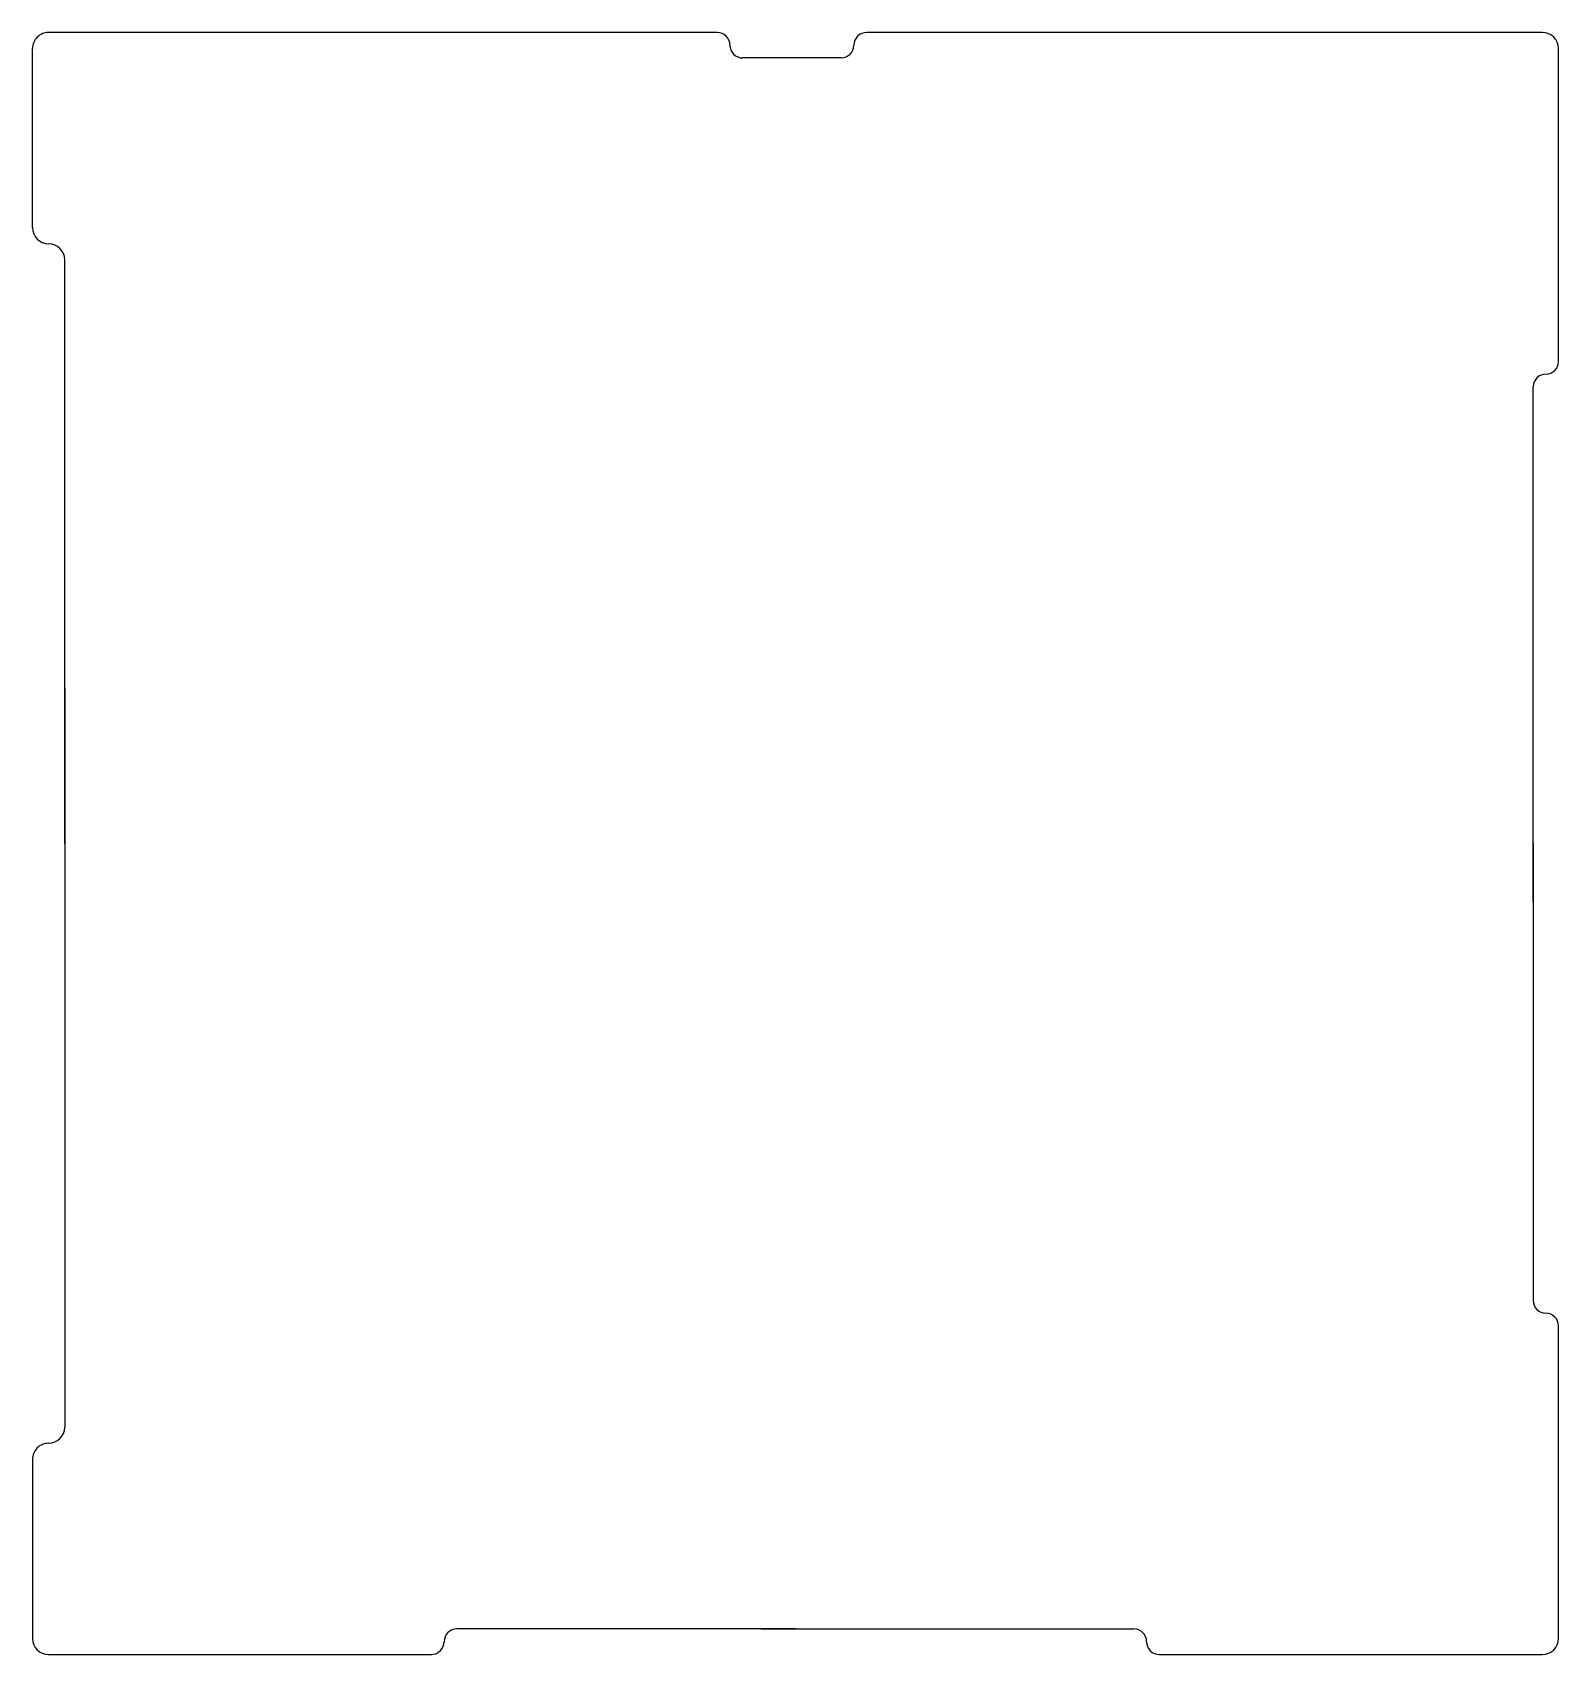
# Model space of a CAD drawing. Header units: millimetres. Extents: x 0.1 to 90.2, y 0.1 to 96.
import ezdxf

# ---------------------------------------------------------------- set-up
doc = ezdxf.new("R2010")
doc.units = ezdxf.units.MM
doc.layers.get('0').update_dxf_attribs({"linetype": 'CONTINUOUS'})

msp = doc.modelspace()

# ---------------------------------------------------------------- linework, layer by layer
for p, q in [((35.194, 96.009), (1.03, 96.009)), ((35.194, 96.009), (1.03, 96.009)), ((40.54, 96.009), (35.194, 96.009)), ((40.54, 96.009), (35.194, 96.009)), ((57.419, 96.009), (49.371, 96.009)), ((57.419, 96.009), (49.371, 96.009)), ((89.296, 96.009), (57.419, 96.009)), ((89.296, 96.009), (57.419, 96.009)), ((0.079, 84.471), (0.078, 95.057)), ((90.247, 76.55), (90.248, 95.057)), ((45.16, 94.51), (42.04, 94.499)), ((45.16, 94.51), (42.04, 94.499)), ((47.86, 94.509), (45.16, 94.51)), ((47.86, 94.509), (45.16, 94.51)), ((1.983, 48.066), (1.983, 82.566)), ((88.75, 48.06), (88.749, 75.06)), ((1.983, 57.261), (1.983, 38.872)), ((1.983, 57.261), (1.983, 38.872)), ((1.983, 57.261), (1.983, 38.872)), ((88.75, 51.5), (88.75, 51.92)), ((88.75, 51.5), (88.75, 51.92)), ((88.75, 51.5), (88.75, 51.92)), ((88.75, 48.06), (88.75, 51.5)), ((88.75, 48.06), (88.75, 51.5)), ((88.75, 48.06), (88.75, 51.5)), ((1.983, 48.066), (1.983, 13.566)), ((88.75, 44.61), (88.75, 48.06)), ((88.75, 44.61), (88.75, 48.06)), ((88.75, 44.61), (88.75, 48.06)), ((88.75, 48.06), (88.75, 21.06)), ((90.248, 1.076), (90.249, 19.539)), ((0.078, 11.661), (0.077, 1.076)), ((45.16, 1.641), (25.16, 1.641)), ((43.16, 1.63), (45.16, 1.641)), ((43.16, 1.63), (45.16, 1.641)), ((43.16, 1.63), (45.16, 1.641)), ((45.16, 1.641), (47.16, 1.641)), ((45.16, 1.641), (47.16, 1.641)), ((45.16, 1.641), (47.16, 1.641)), ((45.16, 1.641), (65.16, 1.641)), ((1.03, 0.124), (23.65, 0.135)), ((66.66, 0.124), (89.296, 0.124))]:
    msp.add_line(p, q)
for centre, radius, start, end in [((1.03, 95.057), 0.952, 89.96991, 180.03009), ((1.03, 95.057), 0.952, 89.96991, 180.03009), ((40.541, 95.26), 0.749, -0.02591, 90.0765), ((40.541, 95.26), 0.749, -0.02591, 90.0765), ((49.365, 95.254), 0.755, 89.57048, 179.6204), ((49.365, 95.254), 0.755, 89.57048, 179.6204), ((89.295, 95.056), 0.953, 0.03006, 89.96994), ((89.295, 95.056), 0.953, 0.03006, 89.96994), ((42.045, 95.254), 0.755, 179.57029, 269.62039), ((42.045, 95.254), 0.755, 179.57029, 269.62039), ((47.86, 95.259), 0.75, -89.97475, 0), ((47.86, 95.259), 0.75, -89.97475, 0), ((1.031, 84.471), 0.952, 179.98196, 269.96991), ((1.03, 82.566), 0.953, 0.01803, 89.96993), ((89.504, 75.054), 0.755, 89.59498, 179.56973), ((89.498, 76.558), 0.749, 270.86723, 359.38805), ((89.5, 21.05), 0.75, 179.23527, 269.84728), ((89.493, 19.544), 0.756, -0.35364, 89.6209), ((1.03, 13.567), 0.953, 270.03005, 359.98196), ((1.03, 11.662), 0.952, 89.96991, 180.01806), ((1.03, 1.077), 0.953, 180.03009, 270.03006), ((1.03, 1.077), 0.953, 180.03009, 270.03006), ((25.163, 0.877), 0.764, 90.22504, 179.39905), ((65.154, 0.884), 0.757, 0.02638, 89.5207), ((89.295, 1.077), 0.953, 270.03006, 359.96994), ((23.649, 0.885), 0.75, -89.97403, 0.00076), ((66.665, 0.879), 0.755, 179.59395, 269.64561)]:
    msp.add_arc(centre, radius, start, end)

doc.saveas('drawing.dxf')
